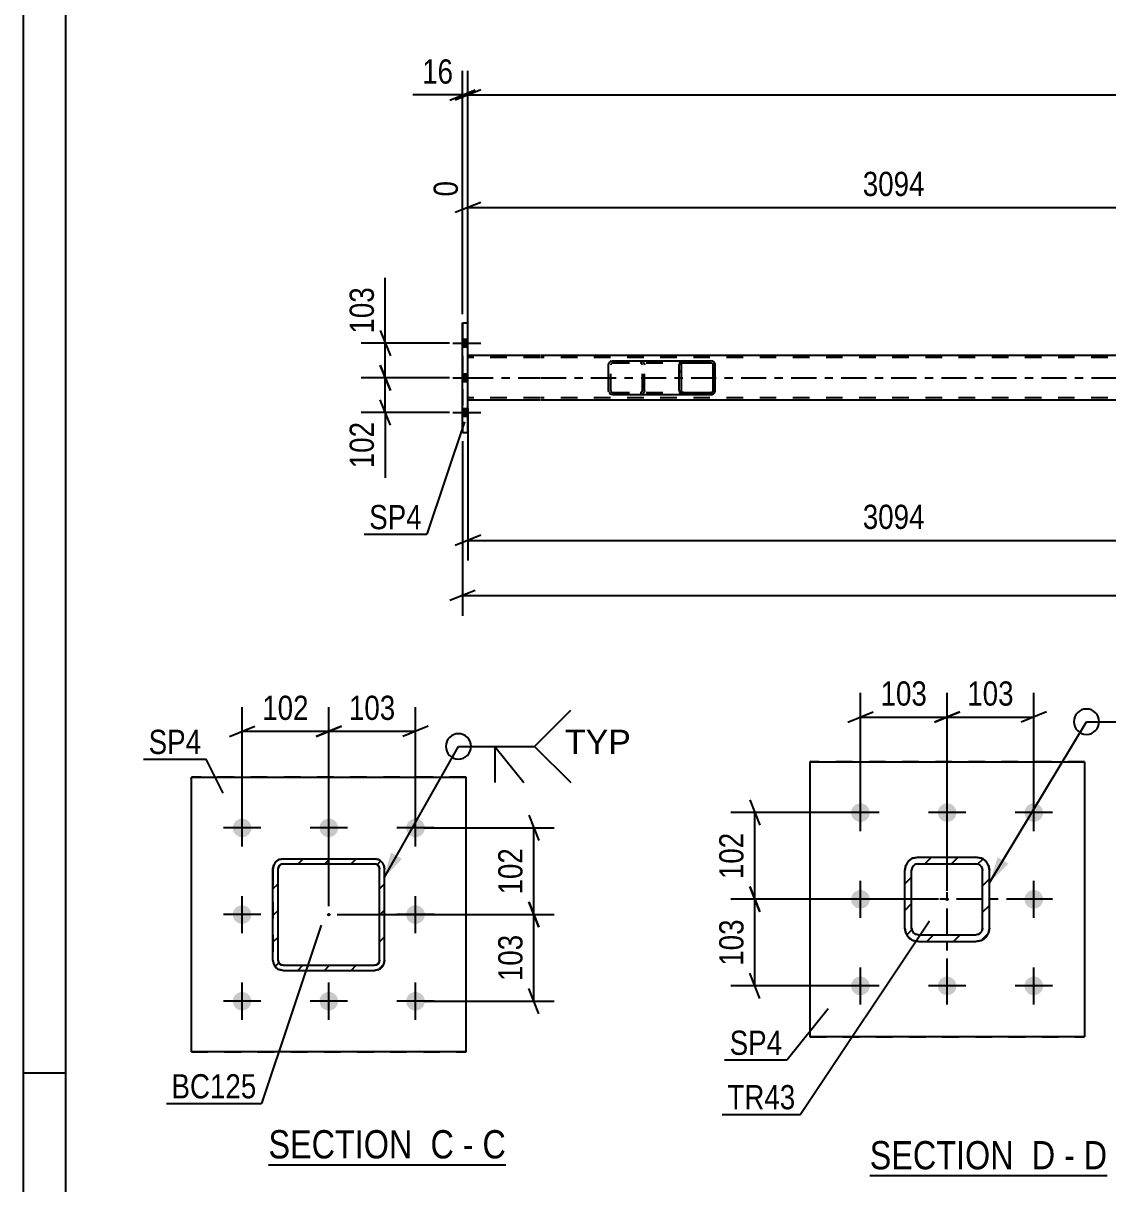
# Model space of a CAD drawing. Header units: millimetres. Extents: x 0 to 841, y 0 to 594.
# Drawn here: x 0 to 128.2, y 135.9 to 273.2 of the extents above; entities that cross this region are included whole.
import ezdxf

# ---------------------------------------------------------------- set-up
doc = ezdxf.new("R2010")
doc.units = ezdxf.units.MM
doc.linetypes.add('DXK_LINE_DOT2', pattern=[3.9198, 1.9599, -1.9599])
doc.linetypes.add('DXK_LINE_DOT3', pattern=[5.9187, 2.979, -0.9799, 0.9799, -0.9799])
doc.styles.add('Arial', font='ARIAL.TTF', dxfattribs={"height": 0.2})
doc.styles.add('Arial Narrow', font='ARIALN.TTF', dxfattribs={"height": 0.2})

# ---------------------------------------------------------------- blocks, each defined once
blk = doc.blocks.new('Unknown-247305199-1135')
at = {"color": 5, "linetype": 'Continuous'}
for p, q in [((0, 594), (0, 0)), ((5, 589), (5, 5)), ((5, 149), (0, 149))]:
    blk.add_line(p, q, dxfattribs=at)
blk = doc.blocks.new('Unknown-247305199-13 - 2261')
at = {"color": 6, "linetype": 'Continuous'}
blk.add_line((29, 138.18), (57.07, 138.18), dxfattribs=at)
at = {"color": 0, "linetype": 'Continuous'}
for points in [[(47.11, 138.93), (47.11, 142.43), (29, 142.43), (29, 138.93)], [(50.93, 138.93), (50.93, 142.43), (48.16, 142.43), (48.16, 138.93)], [(53.25, 138.93), (53.25, 142.43), (51.98, 142.43), (51.98, 138.93)], [(57.07, 138.93), (57.07, 142.43), (54.3, 142.43), (54.3, 138.93)]]:
    blk.add_wipeout(points, dxfattribs=at)
at = {"color": 7, "linetype": 'Continuous', "style": 'Arial Narrow'}
for s, p in [('SECTION ', (29, 138.93)), ('C', (48.16, 138.93)), ('C', (54.3, 138.93)), ('-', (51.98, 138.93))]:
    blk.add_text(s, height=3.34, dxfattribs=at).set_placement(p)
blk = doc.blocks.new('Unknown-247305199-14 - 2061')
at = {"color": 6, "linetype": 'Continuous'}
blk.add_line((100.09, 136.89), (128.16, 136.89), dxfattribs=at)
at = {"color": 0, "linetype": 'Continuous'}
for points in [[(118.2, 137.64), (118.2, 141.14), (100.09, 141.14), (100.09, 137.64)], [(122.02, 137.64), (122.02, 141.14), (119.25, 141.14), (119.25, 137.64)], [(124.34, 137.64), (124.34, 141.14), (123.07, 141.14), (123.07, 137.64)], [(128.16, 137.64), (128.16, 141.14), (125.39, 141.14), (125.39, 137.64)]]:
    blk.add_wipeout(points, dxfattribs=at)
at = {"color": 7, "linetype": 'Continuous', "style": 'Arial Narrow'}
for s, p in [('SECTION ', (100.09, 137.64)), ('D', (119.25, 137.64)), ('D', (125.39, 137.64)), ('-', (123.07, 137.64))]:
    blk.add_text(s, height=3.34, dxfattribs=at).set_placement(p)
blk = doc.blocks.new('Part-247305199-4332 - 4236')
at = {"linetype": 'Continuous'}
h = blk.add_hatch(dxfattribs=at)
h.set_pattern_fill('', scale=0.7, style=0, pattern_type=0)
h.set_pattern_definition([(45, (81.782, 232.9789), (-1.57154, 1.57154), [])])
h.paths.add_polyline_path([(81.82, 232.8), (81.78, 232.98), (81.67, 233.13), (81.51, 233.24), (81.31, 233.28), (78.07, 233.28), (77.88, 233.24), (77.71, 233.13), (77.6, 232.98), (77.56, 232.8), (77.56, 229.76), (77.6, 229.57), (77.71, 229.42), (77.88, 229.31), (78.07, 229.28), (81.31, 229.28), (81.51, 229.31), (81.67, 229.42), (81.78, 229.57), (81.82, 229.76)])
h.paths.add_polyline_path([(81.55, 229.66), (81.49, 229.59), (81.41, 229.53), (81.31, 229.52), (78.07, 229.52), (77.98, 229.53), (77.89, 229.59), (77.84, 229.66), (77.82, 229.76), (77.82, 232.8), (77.84, 232.89), (77.89, 232.96), (77.98, 233.02), (78.07, 233.04), (81.31, 233.04), (81.41, 233.02), (81.49, 232.96), (81.55, 232.89), (81.57, 232.8), (81.57, 229.76)])
at = {"color": 2, "linetype": 'Continuous'}
for p, q in [((69.21, 232.8), (69.25, 232.98)), ((69.21, 229.76), (69.21, 232.8)), ((69.53, 233.24), (69.73, 233.28)), ((69.73, 233.28), (78.07, 233.28)), ((77.6, 232.98), (77.56, 232.8)), ((77.56, 229.76), (77.56, 232.8)), ((77.82, 232.8), (77.84, 232.89)), ((77.82, 229.76), (77.82, 232.8)), ((77.84, 232.89), (77.89, 232.96)), ((78.07, 233.28), (77.88, 233.24)), ((77.89, 232.96), (77.98, 233.02)), ((77.98, 233.02), (78.07, 233.04)), ((78.07, 233.28), (81.31, 233.28)), ((78.07, 233.04), (81.31, 233.04)), ((81.51, 233.24), (81.31, 233.28)), ((81.31, 233.04), (81.41, 233.02)), ((81.41, 233.02), (81.49, 232.96)), ((81.49, 232.96), (81.55, 232.89)), ((81.55, 232.89), (81.57, 232.8)), ((81.57, 229.76), (81.57, 232.8)), ((81.82, 232.8), (81.78, 232.98)), ((81.82, 229.76), (81.82, 232.8)), ((69.25, 229.57), (69.21, 229.76)), ((69.73, 229.28), (69.53, 229.31)), ((69.73, 229.28), (78.07, 229.28)), ((77.56, 229.76), (77.6, 229.57)), ((77.84, 229.66), (77.82, 229.76)), ((77.89, 229.59), (77.84, 229.66)), ((77.88, 229.31), (78.07, 229.28)), ((77.98, 229.53), (77.89, 229.59)), ((78.07, 229.52), (77.98, 229.53)), ((78.07, 229.52), (81.31, 229.52)), ((78.07, 229.28), (81.31, 229.28)), ((81.41, 229.53), (81.31, 229.52)), ((81.31, 229.28), (81.51, 229.31)), ((81.49, 229.59), (81.41, 229.53)), ((81.55, 229.66), (81.49, 229.59)), ((81.57, 229.76), (81.55, 229.66)), ((81.78, 229.57), (81.82, 229.76))]:
    blk.add_line(p, q, dxfattribs=at)
at = {"color": 7, "linetype": 'DXK_LINE_DOT2'}
for p, q in [((69.49, 232.89), (69.47, 232.8)), ((69.47, 229.76), (69.47, 232.8)), ((69.55, 232.96), (69.49, 232.89)), ((69.63, 233.02), (69.55, 232.96)), ((69.73, 233.04), (69.63, 233.02)), ((69.73, 233.04), (81.31, 233.04)), ((72.96, 233.28), (73.16, 233.24)), ((73.06, 233.02), (72.96, 233.04)), ((73.14, 232.96), (73.06, 233.02)), ((73.2, 232.89), (73.14, 232.96)), ((73.22, 232.8), (73.2, 232.89)), ((73.22, 229.76), (73.22, 232.8)), ((73.43, 232.98), (73.47, 232.8)), ((73.47, 229.76), (73.47, 232.8)), ((78.07, 233.28), (81.31, 233.28)), ((69.47, 229.76), (69.49, 229.66)), ((69.49, 229.66), (69.55, 229.59)), ((69.55, 229.59), (69.63, 229.53)), ((69.63, 229.53), (69.73, 229.52)), ((69.73, 229.52), (81.31, 229.52)), ((72.96, 229.52), (73.06, 229.53)), ((73.16, 229.31), (72.96, 229.28)), ((73.06, 229.53), (73.14, 229.59)), ((73.14, 229.59), (73.2, 229.66)), ((73.2, 229.66), (73.22, 229.76)), ((73.47, 229.76), (73.43, 229.57)), ((78.07, 229.28), (81.31, 229.28))]:
    blk.add_line(p, q, dxfattribs=at)
at = {"color": 2, "linetype": 'Continuous'}
for centre, start, end in [((69.71, 232.77), 110.7583, 155.68), ((78.06, 232.77), 110.7583, 155.68), ((81.33, 232.77), 24.32, 69.2417), ((69.71, 229.78), 204.32, 249.2417), ((78.06, 229.78), 204.32, 249.2417), ((81.33, 229.78), 290.7583, 335.68)]:
    blk.add_arc(centre, 0.496, start, end, dxfattribs=at)
at = {"color": 7, "linetype": 'DXK_LINE_DOT2'}
for centre, start, end in [((72.98, 232.77), 24.32, 69.2417), ((72.98, 229.78), 290.7583, 335.68)]:
    blk.add_arc(centre, 0.496, start, end, dxfattribs=at)
blk = doc.blocks.new('Part-247305199-4314 - 4236')
at = {"color": 2, "linetype": 'Continuous'}
for p, q in [((51.95, 237.78), (52.59, 237.78)), ((51.95, 224.78), (51.95, 237.78)), ((52.59, 224.78), (52.59, 237.78)), ((51.95, 224.78), (52.59, 224.78))]:
    blk.add_line(p, q, dxfattribs=at)
at = {"color": 7, "linetype": 'DXK_LINE_DOT2'}
blk.add_line((51.95, 237.78), (51.95, 224.78), dxfattribs=at)
blk = doc.blocks.new('Part-247305199-4423 - 4236')
at = {"color": 2, "linetype": 'Continuous'}
for p, q in [((61.11, 233.92), (52.59, 233.92)), ((152.45, 233.92), (61.21, 233.92)), ((61.11, 228.64), (52.59, 228.64)), ((152.45, 228.64), (61.21, 228.64))]:
    blk.add_line(p, q, dxfattribs=at)
at = {"color": 7, "linetype": 'DXK_LINE_DOT2'}
for p, q in [((52.59, 228.64), (52.59, 233.92)), ((61.11, 233.68), (52.59, 233.68)), ((720.13, 233.68), (61.21, 233.68)), ((61.11, 228.88), (52.59, 228.88)), ((720.13, 228.88), (61.21, 228.88))]:
    blk.add_line(p, q, dxfattribs=at)
at = {"color": 7, "linetype": 'DXK_LINE_DOT3'}
for p, q in [((52.59, 231.28), (61.11, 231.28)), ((61.21, 231.28), (720.13, 231.28))]:
    blk.add_line(p, q, dxfattribs=at)
blk = doc.blocks.new('Bolt-247305199-4429 - 4236')
at = {"linetype": 'Continuous'}
for points in [[(52.59, 234.94), (52.59, 235.82), (51.95, 235.82), (51.95, 234.94)], [(52.59, 234.94), (52.59, 235.82), (51.95, 235.82), (51.95, 234.94)], [(52.59, 234.94), (52.59, 235.82), (51.95, 235.82), (51.95, 234.94)], [(52.59, 230.84), (52.59, 231.72), (51.95, 231.72), (51.95, 230.84)], [(52.59, 230.84), (52.59, 231.72), (51.95, 231.72), (51.95, 230.84)], [(52.59, 226.74), (52.59, 227.62), (51.95, 227.62), (51.95, 226.74)], [(52.59, 226.74), (52.59, 227.62), (51.95, 227.62), (51.95, 226.74)], [(52.59, 226.74), (52.59, 227.62), (51.95, 227.62), (51.95, 226.74)]]:
    blk.add_hatch(color=1, dxfattribs=at).paths.add_polyline_path(points)
at = {"color": 1, "linetype": 'Continuous'}
for p, q in [((50.79, 235.38), (54.11, 235.38)), ((50.79, 235.38), (54.11, 235.38)), ((50.79, 235.38), (54.11, 235.38)), ((51.95, 235.82), (52.59, 235.82)), ((51.95, 235.82), (52.59, 235.82)), ((51.95, 235.82), (52.59, 235.82)), ((51.95, 234.94), (52.59, 234.94)), ((51.95, 234.94), (52.59, 234.94)), ((51.95, 234.94), (52.59, 234.94)), ((50.79, 231.28), (54.11, 231.28)), ((50.79, 231.28), (54.11, 231.28)), ((51.95, 231.72), (52.59, 231.72)), ((51.95, 231.72), (52.59, 231.72)), ((51.95, 230.84), (52.59, 230.84)), ((51.95, 230.84), (52.59, 230.84)), ((50.79, 227.18), (54.11, 227.18)), ((50.79, 227.18), (54.11, 227.18)), ((50.79, 227.18), (54.11, 227.18)), ((51.95, 227.62), (52.59, 227.62)), ((51.95, 227.62), (52.59, 227.62)), ((51.95, 227.62), (52.59, 227.62)), ((51.95, 226.74), (52.59, 226.74)), ((51.95, 226.74), (52.59, 226.74)), ((51.95, 226.74), (52.59, 226.74))]:
    blk.add_line(p, q, dxfattribs=at)
blk = doc.blocks.new('Bolt-247305199-2366 - 2261')
at = {"linetype": 'Continuous'}
for points in [[(25.88, 176.92, -1), (25.88, 179.12, -1)], [(36.13, 176.92, -1), (36.13, 179.12, -1)], [(46.38, 176.92, -1), (46.38, 179.12, -1)], [(25.88, 166.67, -1), (25.88, 168.87, -1)], [(46.38, 166.67, -1), (46.38, 168.87, -1)], [(25.88, 156.42, -1), (25.88, 158.62, -1)], [(36.13, 156.42, -1), (36.13, 158.62, -1)], [(46.38, 156.42, -1), (46.38, 158.62, -1)]]:
    blk.add_hatch(color=1, dxfattribs=at).paths.add_polyline_path(points)
at = {"color": 1, "linetype": 'Continuous'}
for p, q in [((25.88, 175.82), (25.88, 180.22)), ((36.13, 175.82), (36.13, 180.22)), ((46.38, 175.82), (46.38, 180.22)), ((28.08, 178.02), (23.68, 178.02)), ((38.33, 178.02), (33.93, 178.02)), ((48.58, 178.02), (44.18, 178.02)), ((25.88, 165.57), (25.88, 169.97)), ((46.38, 165.57), (46.38, 169.97)), ((28.08, 167.77), (23.68, 167.77)), ((48.58, 167.77), (44.18, 167.77)), ((25.88, 155.32), (25.88, 159.72)), ((36.13, 155.32), (36.13, 159.72)), ((46.38, 155.32), (46.38, 159.72)), ((28.08, 157.52), (23.68, 157.52)), ((38.33, 157.52), (33.93, 157.52)), ((48.58, 157.52), (44.18, 157.52))]:
    blk.add_line(p, q, dxfattribs=at)
blk = doc.blocks.new('Part-247305199-2274 - 2261')
at = {"linetype": 'Continuous'}
h = blk.add_hatch(dxfattribs=at)
h.set_pattern_fill('', scale=0.7, style=0, pattern_type=0)
h.set_pattern_definition([(45, (41.9903, 161.2586), (-1.57154, 1.57154), [])])
h.paths.add_polyline_path([(41.53, 161.17), (41.99, 161.26), (42.38, 161.52), (42.64, 161.91), (42.73, 162.37), (42.73, 173.17), (42.64, 173.63), (42.38, 174.02), (41.99, 174.28), (41.53, 174.37), (30.73, 174.37), (30.27, 174.28), (29.88, 174.02), (29.62, 173.63), (29.53, 173.17), (29.53, 162.37), (29.62, 161.91), (29.88, 161.52), (30.27, 161.26), (30.73, 161.17)])
h.paths.add_polyline_path([(30.73, 161.77), (30.5, 161.81), (30.31, 161.94), (30.18, 162.14), (30.13, 162.37), (30.13, 173.17), (30.18, 173.4), (30.31, 173.59), (30.5, 173.72), (30.73, 173.77), (41.53, 173.77), (41.76, 173.72), (41.96, 173.59), (42.09, 173.4), (42.13, 173.17), (42.13, 162.37), (42.09, 162.14), (41.96, 161.94), (41.76, 161.81), (41.53, 161.77)])
blk.add_hatch(color=30, dxfattribs=at).paths.add_polyline_path([(36.13, 167.67, -1), (36.13, 167.87, -1)])
at = {"color": 7, "linetype": 'DXK_LINE_DOT2'}
for p, q in [((30.27, 174.28), (30.73, 174.37)), ((30.73, 174.37), (41.53, 174.37)), ((41.53, 174.37), (41.99, 174.28)), ((29.53, 173.17), (29.62, 173.63)), ((29.53, 173.17), (29.53, 162.37)), ((30.18, 173.4), (30.13, 173.17)), ((30.13, 162.37), (30.13, 173.17)), ((30.31, 173.59), (30.18, 173.4)), ((30.5, 173.72), (30.31, 173.59)), ((30.73, 173.77), (30.5, 173.72)), ((30.73, 173.77), (41.53, 173.77)), ((41.76, 173.72), (41.53, 173.77)), ((41.96, 173.59), (41.76, 173.72)), ((42.09, 173.4), (41.96, 173.59)), ((42.13, 173.17), (42.09, 173.4)), ((42.13, 162.37), (42.13, 173.17)), ((42.64, 173.63), (42.73, 173.17)), ((42.73, 162.37), (42.73, 173.17)), ((29.62, 161.91), (29.53, 162.37)), ((30.13, 162.37), (30.18, 162.14)), ((30.18, 162.14), (30.31, 161.94)), ((41.96, 161.94), (42.09, 162.14)), ((42.09, 162.14), (42.13, 162.37)), ((42.73, 162.37), (42.64, 161.91)), ((30.73, 161.17), (30.27, 161.26)), ((30.31, 161.94), (30.5, 161.81)), ((30.5, 161.81), (30.73, 161.77)), ((30.73, 161.77), (41.53, 161.77)), ((30.73, 161.17), (41.53, 161.17)), ((41.53, 161.77), (41.76, 161.81)), ((41.99, 161.26), (41.53, 161.17)), ((41.76, 161.81), (41.96, 161.94))]:
    blk.add_line(p, q, dxfattribs=at)
at = {"color": 2, "linetype": 'Continuous'}
for p, q in [((30.73, 174.37), (30.27, 174.28)), ((30.73, 174.37), (30.73, 174.37)), ((30.73, 174.37), (41.53, 174.37)), ((41.53, 174.37), (41.53, 174.37)), ((41.99, 174.28), (41.53, 174.37)), ((29.62, 173.63), (29.53, 173.17)), ((29.53, 173.17), (29.53, 173.17)), ((29.53, 162.37), (29.53, 173.17)), ((30.13, 173.17), (30.18, 173.4)), ((30.13, 173.17), (30.13, 173.17)), ((30.13, 162.37), (30.13, 173.17)), ((30.18, 173.4), (30.31, 173.59)), ((30.31, 173.59), (30.5, 173.72)), ((30.5, 173.72), (30.73, 173.77)), ((30.73, 173.77), (30.73, 173.77)), ((30.73, 173.77), (41.53, 173.77)), ((41.53, 173.77), (41.53, 173.77)), ((41.53, 173.77), (41.76, 173.72)), ((41.76, 173.72), (41.96, 173.59)), ((41.96, 173.59), (42.09, 173.4)), ((42.09, 173.4), (42.13, 173.17)), ((42.13, 173.17), (42.13, 173.17)), ((42.13, 162.37), (42.13, 173.17)), ((42.73, 173.17), (42.64, 173.63)), ((42.73, 173.17), (42.73, 173.17)), ((42.73, 162.37), (42.73, 173.17)), ((29.53, 162.37), (29.53, 162.37)), ((29.53, 162.37), (29.62, 161.91)), ((30.13, 162.37), (30.13, 162.37)), ((30.18, 162.14), (30.13, 162.37)), ((30.31, 161.94), (30.18, 162.14)), ((42.09, 162.14), (41.96, 161.94)), ((42.13, 162.37), (42.09, 162.14)), ((42.13, 162.37), (42.13, 162.37)), ((42.64, 161.91), (42.73, 162.37)), ((42.73, 162.37), (42.73, 162.37)), ((30.27, 161.26), (30.73, 161.17)), ((30.5, 161.81), (30.31, 161.94)), ((30.73, 161.77), (30.5, 161.81)), ((30.73, 161.77), (30.73, 161.77)), ((30.73, 161.77), (41.53, 161.77)), ((30.73, 161.17), (30.73, 161.17)), ((30.73, 161.17), (41.53, 161.17)), ((41.76, 161.81), (41.53, 161.77)), ((41.53, 161.77), (41.53, 161.77)), ((41.53, 161.17), (41.99, 161.26)), ((41.53, 161.17), (41.53, 161.17)), ((41.96, 161.94), (41.76, 161.81))]:
    blk.add_line(p, q, dxfattribs=at)
at = {"color": 7, "linetype": 'DXK_LINE_DOT3'}
blk.add_line((36.13, 167.77), (36.13, 167.77), dxfattribs=at)
at = {"color": 30, "linetype": 'DXK_LINE_DOT3'}
blk.add_line((36.13, 167.77), (36.13, 167.77), dxfattribs=at)
at = {"color": 30, "linetype": 'Continuous'}
blk.add_circle((36.13, 167.77), 0.1, dxfattribs=at)
at = {"color": 7, "linetype": 'DXK_LINE_DOT2'}
for centre, start, end in [((30.73, 173.17), 112.5, 157.5), ((41.53, 173.17), 22.5, 67.5), ((30.73, 162.37), 202.5, 247.5), ((41.53, 162.37), 292.5, 337.5)]:
    blk.add_arc(centre, 1.2, start, end, dxfattribs=at)
at = {"color": 2, "linetype": 'Continuous'}
for centre, start, end in [((30.73, 173.17), 112.5, 157.5), ((41.53, 173.17), 22.5, 67.5), ((30.73, 162.37), 202.5, 247.5), ((41.53, 162.37), 292.5, 337.5)]:
    blk.add_arc(centre, 1.2, start, end, dxfattribs=at)
blk = doc.blocks.new('Part-247305199-2348 - 2261')
at = {"color": 2, "linetype": 'Continuous'}
for p, q in [((19.88, 184.02), (52.38, 184.02)), ((19.88, 151.52), (19.88, 184.02)), ((52.38, 151.52), (52.38, 184.02)), ((52.38, 151.52), (19.88, 151.52))]:
    blk.add_line(p, q, dxfattribs=at)
at = {"color": 7, "linetype": 'DXK_LINE_DOT2'}
for p, q in [((52.38, 184.02), (19.88, 184.02)), ((19.88, 151.52), (52.38, 151.52))]:
    blk.add_line(p, q, dxfattribs=at)
blk = doc.blocks.new('Part-247305199-2113 - 2061')
at = {"color": 2, "linetype": 'Continuous'}
for p, q in [((92.99, 185.83), (125.49, 185.83)), ((92.99, 185.83), (92.99, 153.33)), ((125.49, 185.83), (125.49, 153.33)), ((125.49, 153.33), (92.99, 153.33))]:
    blk.add_line(p, q, dxfattribs=at)
at = {"color": 7, "linetype": 'DXK_LINE_DOT2'}
for p, q in [((125.49, 185.83), (92.99, 185.83)), ((92.99, 153.33), (125.49, 153.33))]:
    blk.add_line(p, q, dxfattribs=at)
blk = doc.blocks.new('Part-247305199-2093 - 2061')
at = {"linetype": 'Continuous'}
h = blk.add_hatch(dxfattribs=at)
h.set_pattern_fill('', scale=0.7, style=0, pattern_type=0)
h.set_pattern_definition([(45, (113.2504, 164.7065), (-1.57154, 1.57154), [])])
h.paths.add_polyline_path([(112.64, 164.58), (113.25, 164.71), (113.77, 165.05), (114.12, 165.57), (114.24, 166.18), (114.24, 172.98), (114.12, 173.6), (113.77, 174.12), (113.25, 174.46), (112.64, 174.58), (105.84, 174.58), (105.23, 174.46), (104.71, 174.12), (104.36, 173.6), (104.24, 172.98), (104.24, 166.18), (104.36, 165.57), (104.71, 165.05), (105.23, 164.71), (105.84, 164.58)])
h.paths.add_polyline_path([(105.84, 165.38), (105.53, 165.45), (105.27, 165.62), (105.1, 165.88), (105.04, 166.18), (105.04, 172.98), (105.1, 173.29), (105.27, 173.55), (105.53, 173.72), (105.84, 173.78), (112.64, 173.78), (112.94, 173.72), (113.2, 173.55), (113.38, 173.29), (113.44, 172.98), (113.44, 166.18), (113.38, 165.88), (113.2, 165.62), (112.94, 165.45), (112.64, 165.38)])
blk.add_hatch(color=30, dxfattribs=at).paths.add_polyline_path([(109.24, 169.48, -1), (109.24, 169.68, -1)])
at = {"color": 7, "linetype": 'DXK_LINE_DOT3'}
for p, q in [((109.24, 159.58), (109.24, 179.58)), ((119.24, 169.58), (99.24, 169.58))]:
    blk.add_line(p, q, dxfattribs=at)
at = {"color": 7, "linetype": 'DXK_LINE_DOT2'}
for p, q in [((105.23, 174.46), (105.84, 174.58)), ((105.84, 174.58), (112.64, 174.58)), ((112.64, 174.58), (113.25, 174.46)), ((104.24, 172.98), (104.36, 173.6)), ((104.24, 166.18), (104.24, 172.98)), ((105.1, 173.29), (105.04, 172.98)), ((105.04, 166.18), (105.04, 172.98)), ((105.84, 173.78), (105.53, 173.72)), ((105.84, 173.78), (112.64, 173.78)), ((112.94, 173.72), (112.64, 173.78)), ((113.44, 172.98), (113.38, 173.29)), ((113.44, 166.18), (113.44, 172.98)), ((114.12, 173.6), (114.24, 172.98)), ((114.24, 166.18), (114.24, 172.98)), ((104.36, 165.57), (104.24, 166.18)), ((105.04, 166.18), (105.1, 165.88)), ((113.38, 165.88), (113.44, 166.18)), ((114.24, 166.18), (114.12, 165.57)), ((105.53, 165.45), (105.84, 165.38)), ((105.84, 165.38), (112.64, 165.38)), ((112.64, 165.38), (112.94, 165.45)), ((105.84, 164.58), (105.23, 164.71)), ((105.84, 164.58), (112.64, 164.58)), ((113.25, 164.71), (112.64, 164.58))]:
    blk.add_line(p, q, dxfattribs=at)
at = {"color": 2, "linetype": 'Continuous'}
for p, q in [((105.84, 174.58), (105.23, 174.46)), ((105.84, 174.58), (112.64, 174.58)), ((113.25, 174.46), (112.64, 174.58)), ((104.36, 173.6), (104.24, 172.98)), ((104.24, 166.18), (104.24, 172.98)), ((105.04, 172.98), (105.1, 173.29)), ((105.04, 166.18), (105.04, 172.98)), ((105.53, 173.72), (105.84, 173.78)), ((105.84, 173.78), (112.64, 173.78)), ((112.64, 173.78), (112.94, 173.72)), ((113.38, 173.29), (113.44, 172.98)), ((113.44, 166.18), (113.44, 172.98)), ((114.24, 172.98), (114.12, 173.6)), ((114.24, 166.18), (114.24, 172.98)), ((104.24, 166.18), (104.36, 165.57)), ((105.1, 165.88), (105.04, 166.18)), ((113.44, 166.18), (113.38, 165.88)), ((114.12, 165.57), (114.24, 166.18)), ((105.84, 165.38), (105.53, 165.45)), ((105.84, 165.38), (112.64, 165.38)), ((112.94, 165.45), (112.64, 165.38)), ((105.23, 164.71), (105.84, 164.58)), ((105.84, 164.58), (112.64, 164.58)), ((112.64, 164.58), (113.25, 164.71))]:
    blk.add_line(p, q, dxfattribs=at)
at = {"color": 30, "linetype": 'DXK_LINE_DOT3'}
blk.add_line((109.24, 169.58), (109.24, 169.58), dxfattribs=at)
at = {"color": 30, "linetype": 'Continuous'}
blk.add_circle((109.24, 169.58), 0.1, dxfattribs=at)
at = {"color": 7, "linetype": 'DXK_LINE_DOT2'}
for centre, radius, start, end in [((105.84, 172.98), 1.6, 112.5, 157.5), ((112.64, 172.98), 1.6, 22.5, 67.5), ((105.84, 172.98), 0.8, 112.5, 157.5), ((112.64, 172.98), 0.8, 22.5, 67.5), ((105.84, 166.18), 1.6, 202.5, 247.5), ((105.84, 166.18), 0.8, 202.5, 247.5), ((112.64, 166.18), 0.8, 292.5, 337.5), ((112.64, 166.18), 1.6, 292.5, 337.5)]:
    blk.add_arc(centre, radius, start, end, dxfattribs=at)
at = {"color": 2, "linetype": 'Continuous'}
for centre, radius, start, end in [((105.84, 172.98), 1.6, 112.5, 157.5), ((112.64, 172.98), 1.6, 22.5, 67.5), ((105.84, 172.98), 0.8, 112.5, 157.5), ((112.64, 172.98), 0.8, 22.5, 67.5), ((105.84, 166.18), 1.6, 202.5, 247.5), ((105.84, 166.18), 0.8, 202.5, 247.5), ((112.64, 166.18), 0.8, 292.5, 337.5), ((112.64, 166.18), 1.6, 292.5, 337.5)]:
    blk.add_arc(centre, radius, start, end, dxfattribs=at)
blk = doc.blocks.new('Bolt-247305199-2179 - 2061')
at = {"linetype": 'Continuous'}
for points in [[(98.99, 178.73, -1), (98.99, 180.93, -1)], [(109.24, 178.73, -1), (109.24, 180.93, -1)], [(119.49, 178.73, -1), (119.49, 180.93, -1)], [(98.99, 168.48, -1), (98.99, 170.68, -1)], [(119.49, 168.48, -1), (119.49, 170.68, -1)], [(98.99, 158.23, -1), (98.99, 160.43, -1)], [(109.24, 158.23, -1), (109.24, 160.43, -1)], [(119.49, 158.23, -1), (119.49, 160.43, -1)]]:
    blk.add_hatch(color=1, dxfattribs=at).paths.add_polyline_path(points)
at = {"color": 1, "linetype": 'Continuous'}
for p, q in [((98.99, 177.63), (98.99, 182.03)), ((109.24, 177.63), (109.24, 182.03)), ((119.49, 177.63), (119.49, 182.03)), ((101.19, 179.83), (96.79, 179.83)), ((111.44, 179.83), (107.04, 179.83)), ((121.69, 179.83), (117.29, 179.83)), ((98.99, 167.38), (98.99, 171.78)), ((119.49, 167.38), (119.49, 171.78)), ((101.19, 169.58), (96.79, 169.58)), ((121.69, 169.58), (117.29, 169.58)), ((98.99, 157.13), (98.99, 161.53)), ((109.24, 157.13), (109.24, 161.53)), ((119.49, 157.13), (119.49, 161.53)), ((101.19, 159.33), (96.79, 159.33)), ((111.44, 159.33), (107.04, 159.33)), ((121.69, 159.33), (117.29, 159.33))]:
    blk.add_line(p, q, dxfattribs=at)
blk = doc.blocks.new('StraightDimension-247305199-55220 - 4236')
at = {"color": 7, "linetype": 'Continuous'}
for p, q in [((52.59, 238.78), (52.59, 267.57)), ((54.09, 265.32), (51.09, 264.12)), ((52.59, 264.72), (728.75, 264.72))]:
    blk.add_line(p, q, dxfattribs=at)
blk = doc.blocks.new('StraightDimension-247305199-55146 - 4236')
at = {"color": 7, "linetype": 'Continuous'}
for p, q in [((42.81, 235.38), (42.81, 243.11)), ((42.81, 235.38), (42.81, 243.11)), ((42.21, 236.88), (43.41, 233.88)), ((50.41, 235.38), (39.96, 235.38)), ((42.81, 231.28), (42.81, 235.38)), ((43.41, 229.78), (42.21, 232.78)), ((50.41, 231.28), (39.96, 231.28))]:
    blk.add_line(p, q, dxfattribs=at)
at = {"color": 0}
blk.add_wipeout([(42.06, 242.58), (37.86, 242.58), (37.86, 235.9), (42.06, 235.9)], dxfattribs=at)
at = {"color": 3, "style": 'Arial Narrow'}
blk.add_text('103', height=2.863, rotation=90.0002, dxfattribs=at).set_placement((41.46, 236.5))
blk = doc.blocks.new('StraightDimension-247305199-55147 - 4236')
at = {"color": 7, "linetype": 'Continuous'}
for p, q in [((42.21, 232.78), (43.41, 229.78)), ((50.41, 231.28), (39.96, 231.28)), ((42.81, 227.18), (42.81, 231.28)), ((43.41, 225.68), (42.21, 228.68)), ((50.41, 227.18), (39.96, 227.18)), ((42.81, 227.18), (42.81, 219.44)), ((42.81, 227.18), (42.81, 219.44))]:
    blk.add_line(p, q, dxfattribs=at)
at = {"color": 0}
blk.add_wipeout([(42.06, 226.65), (37.86, 226.65), (37.86, 219.97), (42.06, 219.97)], dxfattribs=at)
at = {"color": 3, "style": 'Arial Narrow'}
blk.add_text('102', height=2.863, rotation=90.0002, dxfattribs=at).set_placement((41.46, 220.57))
blk = doc.blocks.new('StraightDimension-247305199-55176 - 4236')
at = {"color": 7, "linetype": 'Continuous'}
for p, q in [((153.25, 243.32), (153.25, 260.03)), ((52.59, 234.92), (52.59, 254.55)), ((54.09, 252.02), (51.09, 250.82)), ((52.59, 251.42), (153.25, 251.42)), ((151.75, 250.82), (154.75, 252.02))]:
    blk.add_line(p, q, dxfattribs=at)
at = {"color": 0}
blk.add_wipeout([(107.18, 252.17), (107.18, 256.37), (98.67, 256.37), (98.67, 252.17)], dxfattribs=at)
at = {"color": 3, "style": 'Arial Narrow'}
blk.add_text('3094', height=2.863, dxfattribs=at).set_placement((99.27, 252.77))
at = {"color": 0, "linetype": 'Continuous'}
for points in [[(152.65, 260.63), (148.45, 260.63), (148.45, 252.12), (152.65, 252.12)], [(51.99, 255.15), (47.79, 255.15), (47.79, 252.12), (51.99, 252.12)]]:
    blk.add_wipeout(points, dxfattribs=at)
at = {"color": 3, "linetype": 'Continuous', "style": 'Arial Narrow'}
for s, height, p in [('3094', 2.863, (152.05, 252.72)), ('0', 2.86, (51.39, 252.72))]:
    blk.add_text(s, height=height, rotation=90.0002, dxfattribs=at).set_placement(p)
blk = doc.blocks.new('StraightDimension-247305199-55199 - 4236')
at = {"color": 7, "linetype": 'Continuous'}
for p, q in [((52.59, 227.64), (52.59, 209.64)), ((153.25, 219.23), (153.25, 209.64)), ((54.09, 212.64), (51.09, 211.44)), ((52.59, 212.04), (153.25, 212.04)), ((151.75, 211.44), (154.75, 212.64))]:
    blk.add_line(p, q, dxfattribs=at)
at = {"color": 0}
blk.add_wipeout([(107.18, 212.79), (107.18, 216.99), (98.67, 216.99), (98.67, 212.79)], dxfattribs=at)
at = {"color": 3, "style": 'Arial Narrow'}
blk.add_text('3094', height=2.863, dxfattribs=at).set_placement((99.27, 213.39))
blk = doc.blocks.new('StraightDimension-247305199-55221 - 4236')
at = {"color": 7, "linetype": 'Continuous'}
for p, q in [((51.95, 238.78), (51.95, 267.57)), ((52.59, 238.78), (52.59, 267.57)), ((50.45, 264.12), (53.45, 265.32)), ((54.09, 265.32), (51.09, 264.12)), ((51.95, 264.72), (46.05, 264.72)), ((51.95, 264.72), (46.05, 264.72)), ((51.95, 264.72), (52.59, 264.72))]:
    blk.add_line(p, q, dxfattribs=at)
at = {"color": 0}
blk.add_wipeout([(51.43, 265.47), (51.43, 269.67), (46.57, 269.67), (46.57, 265.47)], dxfattribs=at)
at = {"color": 3, "style": 'Arial Narrow'}
blk.add_text('16', height=2.863, dxfattribs=at).set_placement((47.17, 266.07))
blk = doc.blocks.new('StraightDimension-247305199-55250 - 4236')
at = {"color": 7, "linetype": 'Continuous'}
for p, q in [((51.95, 223.78), (51.95, 203.12)), ((53.45, 206.12), (50.45, 204.92)), ((51.95, 205.52), (729.39, 205.52))]:
    blk.add_line(p, q, dxfattribs=at)
blk = doc.blocks.new('StraightDimension-247305199-55315 - 2261')
at = {"color": 7, "linetype": 'Continuous'}
for p, q in [((36.13, 168.77), (36.13, 192.3)), ((46.38, 179.02), (46.38, 192.3)), ((34.63, 188.85), (37.63, 190.05)), ((47.88, 190.05), (44.88, 188.85)), ((36.13, 189.45), (46.38, 189.45))]:
    blk.add_line(p, q, dxfattribs=at)
at = {"color": 0}
blk.add_wipeout([(44.6, 190.2), (44.6, 194.4), (37.91, 194.4), (37.91, 190.2)], dxfattribs=at)
at = {"color": 3, "style": 'Arial Narrow'}
blk.add_text('103', height=2.863, dxfattribs=at).set_placement((38.51, 190.8))
blk = doc.blocks.new('StraightDimension-247305199-55372 - 2261')
at = {"color": 7, "linetype": 'Continuous'}
for p, q in [((59.78, 179.52), (60.98, 176.52)), ((47.38, 178.02), (62.78, 178.02)), ((60.38, 167.77), (60.38, 178.02)), ((60.98, 166.27), (59.78, 169.27)), ((37.13, 167.77), (62.78, 167.77))]:
    blk.add_line(p, q, dxfattribs=at)
at = {"color": 0}
blk.add_wipeout([(59.63, 176.24), (55.43, 176.24), (55.43, 169.55), (59.63, 169.55)], dxfattribs=at)
at = {"color": 3, "style": 'Arial Narrow'}
blk.add_text('102', height=2.863, rotation=90.0002, dxfattribs=at).set_placement((59.03, 170.15))
blk = doc.blocks.new('StraightDimension-247305199-55316 - 2261')
at = {"color": 7, "linetype": 'Continuous'}
for p, q in [((25.88, 179.02), (25.88, 192.3)), ((36.13, 168.77), (36.13, 192.3)), ((24.38, 188.85), (27.38, 190.05)), ((37.63, 190.05), (34.63, 188.85)), ((25.88, 189.45), (36.13, 189.45))]:
    blk.add_line(p, q, dxfattribs=at)
at = {"color": 0}
blk.add_wipeout([(34.35, 190.2), (34.35, 194.4), (27.66, 194.4), (27.66, 190.2)], dxfattribs=at)
at = {"color": 3, "style": 'Arial Narrow'}
blk.add_text('102', height=2.863, dxfattribs=at).set_placement((28.26, 190.8))
blk = doc.blocks.new('StraightDimension-247305199-55373 - 2261')
at = {"color": 7, "linetype": 'Continuous'}
for p, q in [((59.78, 169.27), (60.98, 166.27)), ((37.13, 167.77), (62.78, 167.77)), ((60.38, 157.52), (60.38, 167.77)), ((60.98, 156.02), (59.78, 159.02)), ((47.38, 157.52), (62.78, 157.52))]:
    blk.add_line(p, q, dxfattribs=at)
at = {"color": 0}
blk.add_wipeout([(59.63, 165.99), (55.43, 165.99), (55.43, 159.3), (59.63, 159.3)], dxfattribs=at)
at = {"color": 3, "style": 'Arial Narrow'}
blk.add_text('103', height=2.863, rotation=90.0002, dxfattribs=at).set_placement((59.03, 159.9))
blk = doc.blocks.new('StraightDimension-247305199-55399 - 2061')
at = {"color": 7, "linetype": 'Continuous'}
for p, q in [((85.91, 181.33), (87.11, 178.33)), ((97.99, 179.83), (83.66, 179.83)), ((86.51, 169.58), (86.51, 179.83)), ((87.11, 168.08), (85.91, 171.08)), ((108.24, 169.58), (83.66, 169.58))]:
    blk.add_line(p, q, dxfattribs=at)
at = {"color": 0}
blk.add_wipeout([(85.76, 178.05), (81.56, 178.05), (81.56, 171.37), (85.76, 171.37)], dxfattribs=at)
at = {"color": 3, "style": 'Arial Narrow'}
blk.add_text('102', height=2.863, rotation=90.0002, dxfattribs=at).set_placement((85.16, 171.97))
blk = doc.blocks.new('StraightDimension-247305199-55400 - 2061')
at = {"color": 7, "linetype": 'Continuous'}
for p, q in [((85.91, 171.08), (87.11, 168.08)), ((108.24, 169.58), (83.66, 169.58)), ((86.51, 159.33), (86.51, 169.58)), ((87.11, 157.83), (85.91, 160.83)), ((97.99, 159.33), (83.66, 159.33))]:
    blk.add_line(p, q, dxfattribs=at)
at = {"color": 0}
blk.add_wipeout([(85.76, 167.8), (81.56, 167.8), (81.56, 161.12), (85.76, 161.12)], dxfattribs=at)
at = {"color": 3, "style": 'Arial Narrow'}
blk.add_text('103', height=2.863, rotation=90.0002, dxfattribs=at).set_placement((85.16, 161.72))
blk = doc.blocks.new('StraightDimension-247305199-55458 - 2061')
at = {"color": 7, "linetype": 'Continuous'}
for p, q in [((109.24, 170.58), (109.24, 193.99)), ((119.49, 180.83), (119.49, 193.99)), ((107.74, 190.54), (110.74, 191.74)), ((109.24, 191.14), (119.49, 191.14)), ((120.99, 191.74), (117.99, 190.54))]:
    blk.add_line(p, q, dxfattribs=at)
at = {"color": 0}
blk.add_wipeout([(117.71, 191.89), (117.71, 196.09), (111.02, 196.09), (111.02, 191.89)], dxfattribs=at)
at = {"color": 3, "style": 'Arial Narrow'}
blk.add_text('103', height=2.863, dxfattribs=at).set_placement((111.62, 192.49))
blk = doc.blocks.new('StraightDimension-247305199-55459 - 2061')
at = {"color": 7, "linetype": 'Continuous'}
for p, q in [((98.99, 180.83), (98.99, 193.99)), ((109.24, 170.58), (109.24, 193.99)), ((97.49, 190.54), (100.49, 191.74)), ((98.99, 191.14), (109.24, 191.14)), ((110.74, 191.74), (107.74, 190.54))]:
    blk.add_line(p, q, dxfattribs=at)
at = {"color": 0}
blk.add_wipeout([(107.46, 191.89), (107.46, 196.09), (100.77, 196.09), (100.77, 191.89)], dxfattribs=at)
at = {"color": 3, "style": 'Arial Narrow'}
blk.add_text('103', height=2.863, dxfattribs=at).set_placement((101.37, 192.49))
blk = doc.blocks.new('Mark-247305199-4310 - 4236')
at = {"color": 0}
blk.add_wipeout([(47.12, 213.36), (47.12, 216.36), (40.91, 216.36), (40.91, 213.36)], dxfattribs=at)
blk.add_wipeout([(47.12, 213.36), (47.12, 216.36), (40.91, 216.36), (40.91, 213.36)], dxfattribs=at)
at = {"color": 30, "linetype": 'Continuous'}
for p in [(52.17, 226.07), (40.31, 212.76)]:
    blk.add_line(p, (47.72, 212.76), dxfattribs=at)
at = {"color": 3, "style": 'Arial Narrow'}
blk.add_text('SP4', height=2.863, dxfattribs=at).set_placement((40.91, 213.36))
blk = doc.blocks.new('WeldMark-247305199-36440 - 2261')
at = {"linetype": 'Continuous'}
blk.add_hatch(color=30, dxfattribs=at).paths.add_polyline_path([(44.79, 174.36), (42.66, 172.12), (43.48, 175.1)])
at = {"color": 30, "linetype": 'Continuous'}
for p, q in [((42.66, 172.12), (51.46, 187.67)), ((51.46, 187.67), (60.46, 187.67))]:
    blk.add_line(p, q, dxfattribs=at)
at = {"color": 3, "linetype": 'Continuous'}
for q in [(59.18, 183.39), (55.75, 183.39)]:
    blk.add_line((55.75, 187.67), q, dxfattribs=at)
for start, end in [(90, 270), (270, 90)]:
    blk.add_arc((51.46, 187.67), 1.5, start, end, dxfattribs=at)
at = {"color": 0, "linetype": 'Continuous'}
blk.add_wipeout([(71.84, 186.77), (71.84, 189.77), (64.06, 189.77), (64.06, 186.77)], dxfattribs=at)
blk.add_wipeout([(71.84, 186.77), (71.84, 189.77), (64.06, 189.77), (64.06, 186.77)], dxfattribs=at)
at = {"color": 3, "linetype": 'Continuous'}
for q in [(64.75, 191.96), (64.75, 183.39)]:
    blk.add_line((60.46, 187.67), q, dxfattribs=at)
at = {"color": 3, "linetype": 'Continuous', "style": 'Arial'}
blk.add_text('TYP', height=2.865, dxfattribs=at).set_placement((64.06, 186.77))
blk = doc.blocks.new('Mark-247305199-2270 - 2261')
at = {"color": 0}
blk.add_wipeout([(27.58, 146.03), (27.58, 149.03), (17.53, 149.03), (17.53, 146.03)], dxfattribs=at)
blk.add_wipeout([(27.58, 146.03), (27.58, 149.03), (17.53, 149.03), (17.53, 146.03)], dxfattribs=at)
at = {"color": 30, "linetype": 'Continuous'}
for p in [(35.21, 166.51), (16.93, 145.43)]:
    blk.add_line(p, (28.18, 145.43), dxfattribs=at)
at = {"color": 3, "style": 'Arial Narrow'}
blk.add_text('BC125', height=2.863, dxfattribs=at).set_placement((17.53, 146.03))
blk = doc.blocks.new('Mark-247305199-2344 - 2261')
at = {"color": 0}
blk.add_wipeout([(21.04, 186.77), (21.04, 189.77), (14.83, 189.77), (14.83, 186.77)], dxfattribs=at)
blk.add_wipeout([(21.04, 186.77), (21.04, 189.77), (14.83, 189.77), (14.83, 186.77)], dxfattribs=at)
at = {"color": 30, "linetype": 'Continuous'}
for p in [(14.23, 186.17), (23.63, 182.14)]:
    blk.add_line(p, (21.64, 186.17), dxfattribs=at)
at = {"color": 3, "style": 'Arial Narrow'}
blk.add_text('SP4', height=2.863, dxfattribs=at).set_placement((14.83, 186.77))
blk = doc.blocks.new('Mark-247305199-2089 - 2061')
at = {"color": 0}
blk.add_wipeout([(91.29, 144.74), (91.29, 147.74), (83.26, 147.74), (83.26, 144.74)], dxfattribs=at)
blk.add_wipeout([(91.29, 144.74), (91.29, 147.74), (83.26, 147.74), (83.26, 144.74)], dxfattribs=at)
at = {"color": 30, "linetype": 'Continuous'}
for p in [(107.15, 167), (82.66, 144.14)]:
    blk.add_line(p, (91.89, 144.14), dxfattribs=at)
at = {"color": 3, "style": 'Arial Narrow'}
blk.add_text('TR43', height=2.863, dxfattribs=at).set_placement((83.26, 144.74))
blk = doc.blocks.new('Mark-247305199-2109 - 2061')
at = {"color": 0}
blk.add_wipeout([(89.74, 151.18), (89.74, 154.18), (83.53, 154.18), (83.53, 151.18)], dxfattribs=at)
blk.add_wipeout([(89.74, 151.18), (89.74, 154.18), (83.53, 154.18), (83.53, 151.18)], dxfattribs=at)
at = {"color": 30, "linetype": 'Continuous'}
for p in [(95.19, 156.63), (82.93, 150.58)]:
    blk.add_line(p, (90.34, 150.58), dxfattribs=at)
at = {"color": 3, "style": 'Arial Narrow'}
blk.add_text('SP4', height=2.863, dxfattribs=at).set_placement((83.53, 151.18))
blk = doc.blocks.new('WeldMark-247305199-36465 - 2061')
at = {"linetype": 'Continuous'}
blk.add_hatch(color=30, dxfattribs=at).paths.add_polyline_path([(116.5, 173.8), (114.31, 171.62), (115.21, 174.57)])
at = {"color": 30, "linetype": 'Continuous'}
for p, q in [((114.31, 171.62), (125.72, 190.59)), ((125.72, 190.59), (134.72, 190.59))]:
    blk.add_line(p, q, dxfattribs=at)
at = {"color": 3, "linetype": 'Continuous'}
for q in [(133.43, 186.3), (130, 186.3)]:
    blk.add_line((130, 190.59), q, dxfattribs=at)
for start, end in [(90, 270), (270, 90)]:
    blk.add_arc((125.72, 190.59), 1.5, start, end, dxfattribs=at)
at = {"color": 0, "linetype": 'Continuous'}
blk.add_wipeout([(146.09, 189.69), (146.09, 192.69), (138.32, 192.69), (138.32, 189.69)], dxfattribs=at)
blk.add_wipeout([(146.09, 189.69), (146.09, 192.69), (138.32, 192.69), (138.32, 189.69)], dxfattribs=at)
at = {"color": 3, "linetype": 'Continuous'}
for q in [(139, 194.88), (139, 186.3)]:
    blk.add_line((134.72, 190.59), q, dxfattribs=at)
at = {"color": 3, "linetype": 'Continuous', "style": 'Arial'}
blk.add_text('TYP', height=2.865, dxfattribs=at).set_placement((138.32, 189.69))

msp = doc.modelspace()

# ---------------------------------------------------------------- block references
for name in ['Unknown-247305199-1135', 'Part-247305199-4314 - 4236', 'Bolt-247305199-4429 - 4236', 'Part-247305199-4423 - 4236', 'Part-247305199-4332 - 4236', 'Part-247305199-2113 - 2061', 'Part-247305199-2348 - 2261', 'Bolt-247305199-2179 - 2061', 'Bolt-247305199-2366 - 2261', 'Part-247305199-2093 - 2061', 'Part-247305199-2274 - 2261']:
    msp.add_blockref(name, (0, 0))

# ---------------------------------------------------------------- next in the draw order: block references
for name in ['StraightDimension-247305199-55220 - 4236', 'StraightDimension-247305199-55315 - 2261', 'Mark-247305199-2344 - 2261', 'StraightDimension-247305199-55399 - 2061', 'Mark-247305199-2270 - 2261', 'Unknown-247305199-13 - 2261', 'Unknown-247305199-14 - 2061']:
    msp.add_blockref(name, (0, 0))

# ---------------------------------------------------------------- next in the draw order: block references
for name in ['StraightDimension-247305199-55146 - 4236', 'StraightDimension-247305199-55372 - 2261', 'StraightDimension-247305199-55400 - 2061']:
    msp.add_blockref(name, (0, 0))

# ---------------------------------------------------------------- next in the draw order: block references
for name in ['StraightDimension-247305199-55176 - 4236', 'StraightDimension-247305199-55147 - 4236', 'StraightDimension-247305199-55458 - 2061', 'StraightDimension-247305199-55316 - 2261', 'WeldMark-247305199-36440 - 2261', 'Mark-247305199-2089 - 2061']:
    msp.add_blockref(name, (0, 0))

# ---------------------------------------------------------------- next in the draw order: block references
for name in ['StraightDimension-247305199-55221 - 4236', 'StraightDimension-247305199-55199 - 4236', 'StraightDimension-247305199-55459 - 2061', 'WeldMark-247305199-36465 - 2061', 'StraightDimension-247305199-55373 - 2261', 'Mark-247305199-2109 - 2061']:
    msp.add_blockref(name, (0, 0))

# ---------------------------------------------------------------- next in the draw order: block references
msp.add_blockref('StraightDimension-247305199-55250 - 4236', (0, 0))

# ---------------------------------------------------------------- next in the draw order: block references
msp.add_blockref('Mark-247305199-4310 - 4236', (0, 0))

doc.saveas('drawing.dxf')
